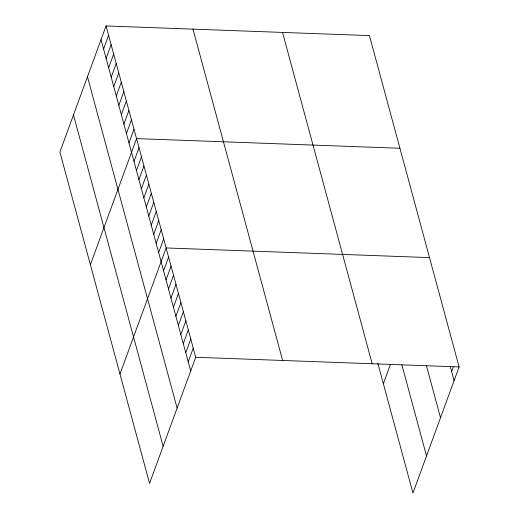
<?xml version="1.0" encoding="UTF-8"?>
<svg xmlns="http://www.w3.org/2000/svg" width="519" height="519" viewBox="0 0 519 519"><rect width="100%" height="100%" fill="white"/><g stroke="black" fill="none" stroke-linecap="round" stroke-linejoin="round"><path stroke-width="0.78" d="M106.051 25.95L59.899 152.061L149.556 483.39L195.708 357.28L106.051 25.95L369.444 35.61L459.101 366.939L412.949 493.05L377.813 363.209M103.573 49.045L108.594 35.337M106.116 58.433L111.131 44.725M108.659 67.82L113.674 54.112M111.196 77.208L116.211 63.5M113.739 86.595L118.754 72.887M116.275 95.983L121.29 82.274M118.819 105.37L123.833 91.662M121.355 114.757L126.377 101.049M123.898 124.145L128.913 110.437M126.435 133.532L131.456 119.831M128.978 142.926L133.993 129.218M90.384 264.709L136.536 138.605L399.922 148.259M133.986 161.422L139.001 147.714M136.452 170.537L141.466 156.829M138.917 179.645L143.932 165.937M141.382 188.76L146.397 175.052M143.847 197.869L148.862 184.161M146.313 206.984L151.327 193.276M148.778 216.092L153.793 202.384M151.243 225.207L156.258 211.499M153.708 234.316L158.723 220.607M156.174 243.43L161.188 229.722M158.639 252.539L163.654 238.831M119.973 374.05L166.119 247.946L429.511 257.599M163.569 270.762L168.584 257.054M166.035 279.871L171.049 266.169M168.5 288.986L173.515 275.278M170.965 298.094L175.986 284.393M173.43 307.209L178.452 293.501M175.896 316.318L180.917 302.616M178.361 325.432L183.382 311.724M180.826 334.541L185.847 320.839M183.298 343.656L188.313 329.948M185.763 352.764L190.778 339.056M188.228 361.879L193.243 348.171M383.359 383.71L390.418 364.422M451.614 371.539L453.288 366.965M195.708 357.28L459.101 366.939M450.181 366.219L454.08 380.648M426.333 365.35L440.508 417.743M401.868 364.844L426.521 455.954M282.524 32.418L372.181 363.754M192.971 29.135L282.628 360.471M101.036 39.658L190.694 370.988M87.464 76.747L177.115 408.083M73.477 114.965L163.135 446.301"/></g></svg>
